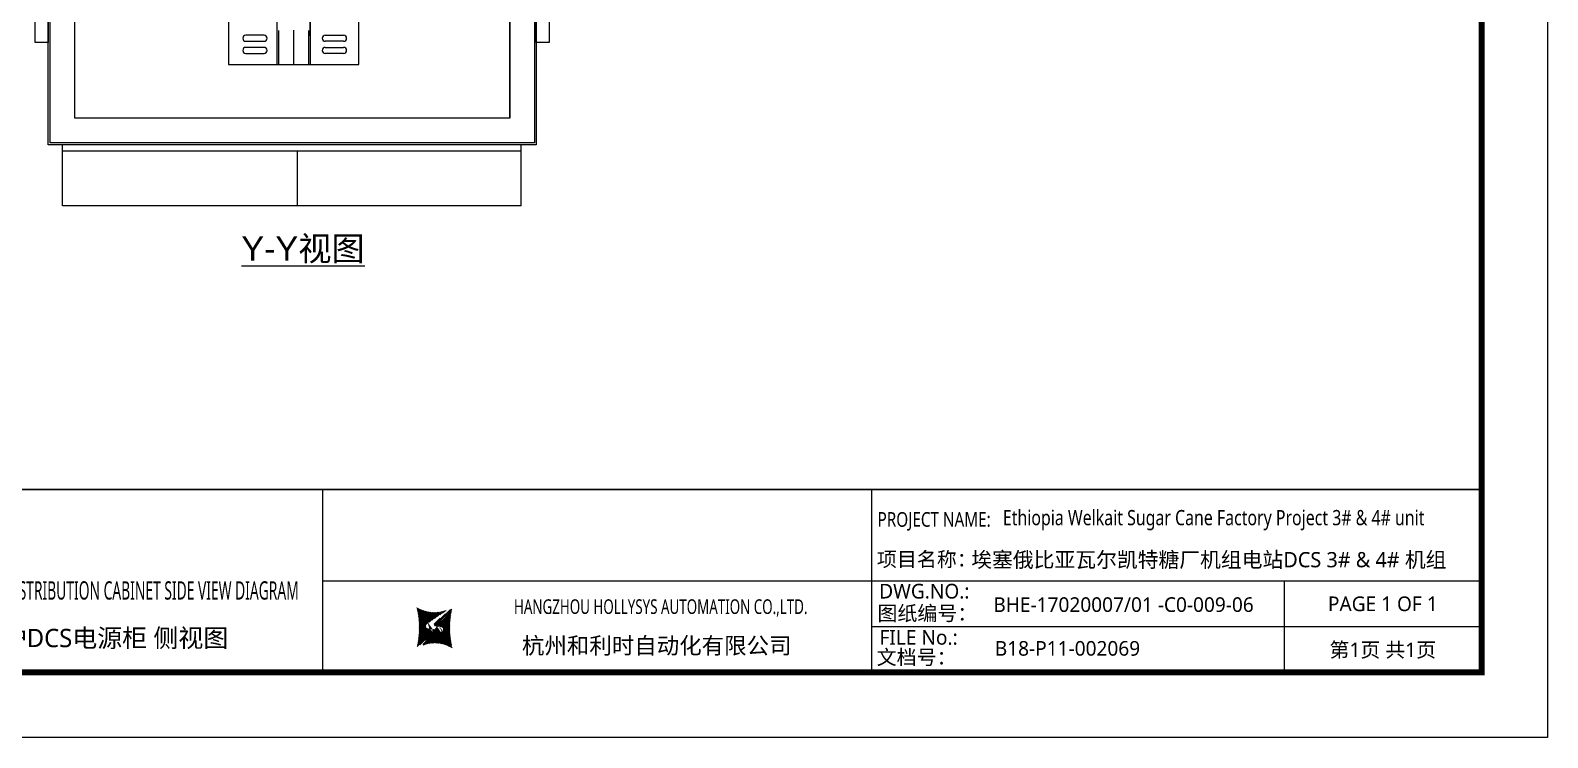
# Model space of a CAD drawing. Extents: x 81437 to 204847, y -54769 to -29444.
# Drawn here: x 88216 to 90703, y -50219 to -49059 of the extents above; entities that cross this region are included whole.
import ezdxf
from ezdxf.enums import TextEntityAlignment as Align
from ezdxf.lldxf.tags import DXFTag

# ---------------------------------------------------------------- set-up
doc = ezdxf.new("R2010")
doc.units = 0
doc.header["$LTSCALE"] = 100
doc.header["$MEASUREMENT"] = 0
for name, color, linetype in [('CLOUD_LAYER', 6, 'Continuous'), ('PANEL', 7, 'Continuous'), ('t', 1, 'Continuous'), ('TEXT', 7, 'Continuous'), ('标准图框及表格', 7, 'Continuous')]:
    doc.layers.add(name, color=color, linetype=linetype)
doc.layers.add('细实线', color=7, linetype='Continuous', lineweight=20)
doc.styles.add('HZ', font='arial.ttf', dxfattribs={"width": 0.7})
doc.styles.get("Standard").update_dxf_attribs({"font": ''})
doc.styles.add('微软雅黑', font='')
doc.styles.get('Standard').set_extended_font_data('SimSun')
doc.styles.get('微软雅黑').set_extended_font_data('Microsoft YaHei')
tags = doc.linetypes.add('CENTER', pattern=[2, 1.25, -0.25, 0.25, -0.25]).pattern_tags.tags
tags[10:11] = [DXFTag(74, 4), DXFTag(75, 0), DXFTag(340, '0'), DXFTag(46, 1.0), DXFTag(50, 0.0), DXFTag(44, 0.0), DXFTag(45, 0.0)]
tags[8:9] = [DXFTag(74, 4), DXFTag(75, 0), DXFTag(340, '0'), DXFTag(46, 1.0), DXFTag(50, 0.0), DXFTag(44, 0.0), DXFTag(45, 0.0)]
tags[6:7] = [DXFTag(74, 4), DXFTag(75, 0), DXFTag(340, '0'), DXFTag(46, 1.0), DXFTag(50, 0.0), DXFTag(44, 0.0), DXFTag(45, 0.0)]
tags[4:5] = [DXFTag(74, 4), DXFTag(75, 0), DXFTag(340, '0'), DXFTag(46, 1.0), DXFTag(50, 0.0), DXFTag(44, 0.0), DXFTag(45, 0.0)]
pattern_1 = [(45, (-6.162819773475348, -58.86246267448996), (-0.736262898216564, 0.7362628982165641), [])]

# ---------------------------------------------------------------- blocks, each defined once
blk = doc.blocks.new('图框')
at = {"layer": '标准图框及表格'}
h = blk.add_hatch(dxfattribs=at)
h.set_pattern_fill('ANSI31', color=5, scale=8.329863809039892, style=0)
h.set_pattern_definition(pattern_1)
edge = h.paths.add_edge_path()
edge.add_arc((2393.094436262916, -3057.016314091056), 55.18534773488954, 238.1092081981581, 291.6531626184834)
edge.add_line((2413.457117633552, -3108.307481089123), (2382.362679957259, -3129.105284474292))
edge.add_arc((2232.744557938924, -3137.191253253037), 135.3602868968974, 346.3915348661821, 374.2500326978034)
edge.add_line((2364.304773850054, -3169.039594784347), (2391.343418124445, -3146.7148906974))
edge.add_line((2385.17637942767, -3139.143911424919), (2389.981166822123, -3139.761302572286))
edge.add_spline(control_points=[(2391.307199095063, -3146.750097628447), (2392.196661605914, -3145.885543305817), (2393.808172678844, -3144.319160410171), (2393.706362376579, -3140.114756849009), (2391.263680388605, -3139.875266105763), (2389.959101290711, -3139.747359722689)], knot_values=[0, 0, 0, 0, 6.844331067525468, 12.40042740766005, 18.76924275352248, 18.76924275352248, 18.76924275352248, 18.76924275352248], weights=[1, 1, 1, 1, 1, 1], degree=3, periodic=0)
edge.add_spline(control_points=[(2382.352543285211, -3129.127895979397), (2381.626555155563, -3129.73152025812), (2380.315378592357, -3130.821700626719), (2379.381276507607, -3132.24510027398), (2378.964379386169, -3132.880374753903)], knot_values=[0, 0, 0, 0, 5.253673658024614, 9.488438564008057, 9.488438564008057, 9.488438564008057, 9.488438564008057], weights=[1, 1, 1, 1, 1], degree=3, periodic=0)
edge.add_spline(control_points=[(2380.109845815059, -3131.144179531064), (2379.558651433159, -3131.767985770505), (2378.469607692277, -3133.249177120419), (2378.75000888206, -3136.59141356358), (2381.696031569307, -3138.758015293683), (2384.022624161043, -3139.007997601494), (2385.15175362843, -3139.129317677358)], knot_values=[10.66597461496156, 10.66597461496156, 10.66597461496156, 10.66597461496156, 18.97770399508879, 28.89455822145742, 41.119553648298, 52.64692538081317, 52.64692538081317, 52.64692538081317, 52.64692538081317], weights=[1, 1, 1, 1, 1, 1, 1], degree=3, periodic=0)
h = blk.add_hatch(dxfattribs=at)
h.set_pattern_fill('ANSI31', color=3, scale=8.329863809039892, style=0)
h.set_pattern_definition(pattern_1)
edge = h.paths.add_edge_path()
edge.add_line((2396.306912351669, -3134.638821765021), (2401.543221691929, -3135.303048767099))
edge.add_spline(control_points=[(2394.881673431148, -3127.632408877759), (2393.992210920092, -3128.496963200258), (2392.380699847337, -3130.063346096064), (2392.482510149457, -3134.26774965708), (2394.925192137576, -3134.507240400384), (2396.229771235499, -3134.635146783385)], knot_values=[0, 0, 0, 0, 6.844331067526932, 12.40042740766158, 18.76924275352342, 18.76924275352342, 18.76924275352342, 18.76924275352342], weights=[1, 1, 1, 1, 1, 1], degree=3, periodic=0)
edge.add_line((2421.884098676157, -3105.342911721815), (2394.845454401773, -3127.667615808762))
edge.add_spline(control_points=[(2406.462349776273, -3142.781070641064), (2406.85282482484, -3142.285248106444), (2407.700959278394, -3140.915136680455), (2407.438863643569, -3137.791092942495), (2404.4928409567, -3135.624491212552), (2402.166248364556, -3135.374508904741), (2401.037118897577, -3135.253188828716)], knot_values=[12.65408913243743, 12.65408913243743, 12.65408913243743, 12.65408913243743, 18.97770399508879, 28.89455822145742, 41.119553648298, 52.64692538081317, 52.64692538081317, 52.64692538081317, 52.64692538081317], weights=[1, 1, 1, 1, 1, 1, 1], degree=3, periodic=0)
edge.add_line((2405.463463917236, -3143.838156073773), (2406.618423075823, -3142.594514654259))
edge.add_line((2403.858524028219, -3145.261600863971), (2405.463463917236, -3143.838156073904))
edge.add_line((2372.73175489228, -3166.075025417009), (2403.826192568573, -3145.277222031841))
edge.add_arc((2393.094436262916, -3217.366192415033), 55.18534773488965, 58.10920819815809, 111.6531626184834)
edge.add_arc((2553.444314586908, -3137.191253253037), 135.360286896897, 166.3915348661823, 194.2500326978024)
at = {"color": 7}
for p, q in [((2209.47921527367, -2910.443887418679), (2209.47921527367, -3210.443887418679)), ((3109.47921527367, -2910.443887418679), (3109.47921527367, -3210.443887418679)), ((2209.47921527367, -3060.443887418679), (3109.47921527367, -3060.443887418679)), ((3109.47921527367, -3060.443887418679), (4109.47921527367, -3060.443887418679)), ((3785.62275226965, -3060.443887418679), (3785.62275226965, -3210.443887418679)), ((4109.47921527367, -3135.443887418679), (3109.47921527367, -3135.443887418679))]:
    blk.add_line(p, q, dxfattribs=at)
at = {"color": 7, "const_width": 3}
blk.add_lwpolyline([(4109.47921527367, -2910.443887418679), (-6.162819773475348, -2910.443887418679)], dxfattribs=at)
at = {"layer": 't', "color": 7, "const_width": 9.61519705431492}
blk.add_lwpolyline([(4109.47921527367, -3210.443887418679), (4109.47921527367, -58.86246267448996), (-6.162819773475348, -58.86246267448996), (-6.162819773475348, -3210.443887418679)], close=True, dxfattribs=at)
at = {"color": 7, "linetype": 'CENTER', "style": '微软雅黑'}
for s, height, p in [('项目名称：', 24, (3118.237888517288, -3036.94681899895)), ('图纸编号：', 24, (3119.058468482224, -3125.527001057468)), ('杭州和利时自动化有限公司', 27, (2536.38633266712, -3179.976961063531)), ('文档号：', 24, (3117.869572934458, -3197.591179766443))]:
    blk.add_text(s, height=height, dxfattribs=at).set_placement(p)
at = {"color": 7, "style": '微软雅黑', "flags": 8}
for tag, p, height in [('DWG.NAME:', (1375.473639447489, -2969.2419877869), 25), ('DWG.NO.:', (3122.023352488108, -3089.264933317976), 24), ('图纸编号', (3309.199899152482, -3111.267140832559), 24), ('FILENO.:', (3122.509725826509, -3164.966587124836), 24), ('文档号', (3311.563545755656, -3182.994948628203), 24)]:
    blk.add_attdef(tag, p, '', height=height, dxfattribs=at)
at = {"color": 7, "style": '微软雅黑', "width": 0.8, "flags": 8}
for tag, p, height in [('PROJECTNAME:', (3119.317365890063, -2971.670387076527), 24), ('PROJECT_NAME', (3324.743137664682, -2969.191656158461), 25)]:
    blk.add_attdef(tag, p, '', height=height, dxfattribs=at)
at = {"color": 7, "style": '微软雅黑', "flags": 8}
for tag, height, width, p in [('RENLIU', 24, 0.7, (692.0254873090671, -3009.243060483925)), ('SHUFENWANG', 24, 0.7, (879.6254712981536, -3009.243060483925)), ('FANGHOU', 24, 0.7, (1063.567935676903, -3009.243060483925)), ('DANDANLI', 24, 0.7, (1243.852880445316, -3009.243060483925)), ('#10STATIONONTROLCABINETCOVER', 30, 0.6, (1771.737284051596, -3076.044837234568)), ('HANGZHOUHOLLYSYSAUTOMATIONCO.,LTD.', 24, 0.7, (2763.919484516009, -3104.577265918681))]:
    blk.add_attdef(tag, text='', height=height, dxfattribs=dict(at, width=width)).set_placement(p, align=Align.MIDDLE)
for tag, p in [('图纸名称:', (1371.649552043295, -3024.785799731683)), ('项目名称', (3272.897224152879, -3045.626842364768))]:
    blk.add_attdef(tag, text='', height=25, dxfattribs=at).set_placement(p, align=Align.BOTTOM_LEFT)
at = {"color": 7, "flags": 8}
blk.add_attdef('A', text='', height=23, dxfattribs=at).set_placement((53.73638948711596, -3033.744016823508), align=Align.MIDDLE)
at = {"color": 7, "style": '微软雅黑', "flags": 8}
for tag, height, p in [('设计时间', 23, (207.7030023673433, -3033.744016823508)), ('刘仁', 23, (692.0254873090671, -3061.050838701933)), ('王姝芬', 23, (879.6254712981536, -3061.050838701933)), ('侯方', 23, (1063.567935676903, -3061.050838701933)), ('李丹丹', 23, (1243.852880445316, -3061.050838701933)), ('PAGEXOFX', 24, (3947.55098377166, -3097.943887418679)), ('REV.', 24, (53.21983990701119, -3121.911417548025)), ('DATE', 24, (202.7449719716897, -3121.911417548025)), ('DESCRIPTION', 24, (445.5564698352027, -3121.911417548025)), ('PREPARED', 24, (692.0254873090671, -3121.911417548025)), ('CHECKED', 24, (879.625471298139, -3121.911417548025)), ('SIGNED', 24, (1063.567935676889, -3121.911417548025)), ('APPROVED', 24, (1243.852880445316, -3121.911417548025)), ('图纸名称', 30, (1771.737284051596, -3153.557526718527)), ('第几页共几页', 24, (3947.55098377166, -3172.943887418679))]:
    blk.add_attdef(tag, text='', height=height, dxfattribs=at).set_placement(p, align=Align.MIDDLE)
at = {"layer": '标准图框及表格', "color": 5, "style": 'HZ'}
for s, p in [('pgqh', (2367.722055843864, -3118.539690870716)), ('hollilas', (2367.889081852576, -3144.830947292762))]:
    blk.add_text(s, height=5.205656721233694, dxfattribs=at).set_placement(p)
at = {"layer": '标准图框及表格', "color": 3, "style": 'HZ'}
for s, height, p in [('auto', 8.676094535389492, (2394.744307490306, -3133.062499086471)), ('hollysys', 4.338047267694746, (2396.375285240625, -3158.593924068552))]:
    blk.add_text(s, height=height, dxfattribs=at).set_placement(p)

msp = doc.modelspace()

# ---------------------------------------------------------------- linework, layer by layer
at = {"color": 7, "linetype": 'Continuous'}
for p, q in [((88620.42092505824, -49115.23772990101), (88620.42092505824, -47370.23772990101)), ((88674.42092505824, -49068.23772990101), (88674.42092505824, -48368.23772990101)), ((88598.96368341953, -49067.26548337706), (88568.96368341953, -49067.26548337706)), ((88622.42092505824, -49059.43598575093), (88622.42092505824, -49115.22034955502)), ((88647.42092505824, -49115.22034955502), (88647.42092505824, -49059.23776562657)), ((88672.42092505824, -49115.22034955502), (88672.42092505824, -49059.31665368055)), ((88699.21141207548, -49067.26548337706), (88729.21141207548, -49067.26548337706)), ((88568.96368341953, -49077.26548337706), (88598.96368341953, -49077.26548337706)), ((88598.96368341953, -49087.26548337706), (88568.96368341953, -49087.26548337706)), ((88729.21141207548, -49077.26548337706), (88699.21141207548, -49077.26548337706)), ((88699.21141207548, -49087.26548337706), (88729.21141207548, -49087.26548337706)), ((88568.96368341953, -49097.26548337706), (88598.96368341953, -49097.26548337706)), ((88729.21141207548, -49097.26548337706), (88699.21141207548, -49097.26548337706))]:
    msp.add_line(p, q, dxfattribs=at)
at = {"color": 7}
msp.add_line((89020.50421076584, -49346.73773437657), (88268.50421076584, -49346.73773437657), dxfattribs=at)
at = {"color": 1}
msp.add_lwpolyline([(86374.67993090785, -46788.42533297642), (90702.95204887111, -46788.42533297642), (90702.95204887111, -50218.71567886471), (86374.67993090785, -50218.71567886471)], close=True, dxfattribs=at)
at = {"color": 7}
msp.add_lwpolyline([(88754.42092505824, -47315.23776562657), (88674.42092505824, -47315.23776562657), (88674.42092505824, -49115.23772990101), (88754.42092505824, -49115.23772990101)], close=True, dxfattribs=at)
at = {"color": 7, "linetype": 'Continuous'}
for centre, start, end in [((88568.96368341953, -49072.26548337706), 90, 270), ((88598.96368341953, -49072.26548337706), 270, 90), ((88699.21141207548, -49072.26548337706), 90, 270), ((88729.21141207548, -49072.26548337706), 270, 90), ((88568.96368341953, -49092.26548337706), 90, 270), ((88598.96368341953, -49092.26548337706), 270, 90), ((88699.21141207548, -49092.26548337706), 90, 270), ((88729.21141207548, -49092.26548337706), 270, 90)]:
    msp.add_arc(centre, 5, start, end, dxfattribs=at)
at = {"layer": 'CLOUD_LAYER', "color": 7}
msp.add_line((89001.52102489567, -49203.23773437657), (88288.52102489567, -49203.23773437657), dxfattribs=at)
for points in [[(88245.02102489567, -49078.95996100039), (88223.9245387253, -49078.95996100039), (88223.9245387253, -48874.95996100039), (88245.02102489567, -48874.95996100039)], [(89066.11751106604, -49078.95996100039), (89045.02102489567, -49078.95996100039), (89045.02102489567, -48874.95996100039), (89066.11751106604, -48874.95996100039)]]:
    msp.add_lwpolyline(points, close=True, dxfattribs=at)
at = {"layer": 'PANEL', "color": 7}
for p, q in [((88245.02102489567, -49246.73773437657), (88245.02102489567, -47246.73776562655)), ((88248.02102489567, -49243.73773437657), (88248.02102489567, -47249.73776562655)), ((89042.02102489567, -47249.73776562655), (89042.02102489567, -49243.73773437657)), ((89045.02102489567, -47246.73776562655), (89045.02102489567, -49246.73773437657)), ((88288.52102489567, -49203.23773437657), (88288.52102489567, -48067.73776484531)), ((89001.52102489567, -49203.23773437657), (89001.52102489567, -48067.73776484531)), ((89001.52102489567, -48498.73776484531), (89001.52102489567, -49203.23773437657)), ((89042.02102489567, -49243.73773437657), (88248.02102489567, -49243.73773437657)), ((89045.02102489567, -49246.73773437657), (88245.02102489567, -49246.73773437657)), ((88268.50421076584, -49346.73773437657), (88268.50421076581, -49246.73773437657)), ((89020.50421076584, -49346.73773437657), (89020.50421076584, -49246.73773437657))]:
    msp.add_line(p, q, dxfattribs=at)
at = {"layer": '细实线'}
for p, q in [((88620.42092505824, -49115.23772990101), (88674.42092505824, -49115.23772990101)), ((88268.50421076584, -49256.73773437657), (89020.50421076584, -49256.73773437657)), ((88653.00421076581, -49256.73773437657), (88653.00421076584, -49346.73773437657))]:
    msp.add_line(p, q, dxfattribs=at)
msp.add_lwpolyline([(88620.42092505824, -47315.23776562657), (88540.42092505824, -47315.23776562657), (88540.42092505824, -49115.23772990101), (88620.42092505824, -49115.23772990101)], close=True, dxfattribs=at)

# ---------------------------------------------------------------- block references
at = {"color": 1}
ref = msp.add_blockref('图框', (86485.2028454681, -46901.35258759491), dxfattribs=at)
ref.add_attrib('PROJECTNAME:', 'PROJECT NAME:', (89604.52021135816, -49873.02297467144), dxfattribs={"color": 7, "height": 24, "style": '微软雅黑', "width": 0.8000000000000002})
ref.add_attrib('FILENO.:', 'FILE No.:', (89607.7125712946, -50066.31917471975), dxfattribs={"color": 7, "height": 24, "style": '微软雅黑'})
ref.add_attrib('DWG.NO.:', 'DWG.NO.:', (89607.2261979562, -49990.61752091289), dxfattribs={"color": 7, "height": 24, "style": '微软雅黑'})
ref.add_attrib('PAGEXOFX', 'PAGE 1 OF 1', dxfattribs={"color": 7, "height": 24, "style": '微软雅黑', "flags": 8}).set_placement((90432.75382923975, -49999.29647501359), align=Align.MIDDLE)
ref.add_attrib('PROJECT_NAME', 'Ethiopia Welkait Sugar Cane Factory Project 3# & 4# unit', (89809.94598313278, -49870.54424375338), dxfattribs={"color": 7, "height": 25, "style": '微软雅黑', "width": 0.8})
ref.add_attrib('项目名称', '埃塞俄比亚瓦尔凯特糖厂机组电站DCS 3# & 4# 机组', dxfattribs={"color": 7, "height": 25, "style": '微软雅黑'}).set_placement((89758.10006962098, -49946.97942995968), align=Align.BOTTOM_LEFT)
ref.add_attrib('HANGZHOUHOLLYSYSAUTOMATIONCO.,LTD.', 'HANGZHOU HOLLYSYS AUTOMATION CO.,LTD.', dxfattribs={"color": 7, "height": 24, "style": '微软雅黑', "width": 0.6999999999999998}).set_placement((89249.12232998411, -50005.92985351359), align=Align.MIDDLE)
ref.add_attrib('#10STATIONONTROLCABINETCOVER', '3# & 4#  BOILER DCS POWER DISTRIBUTION CABINET SIDE VIEW DIAGRAM', dxfattribs={"color": 7, "height": 30, "style": '微软雅黑', "width": 0.58, "flags": 8}).set_placement((88256.9401295197, -49977.39742482948), align=Align.MIDDLE)
ref.add_attrib('图纸名称', '3# & 4# 锅炉DCS电源柜 侧视图', dxfattribs={"color": 7, "height": 30, "style": '微软雅黑', "flags": 8}).set_placement((88256.9401295197, -50054.91011431344), align=Align.MIDDLE)
ref.add_attrib('文档号', 'B18-P11-002069', (89796.76639122376, -50084.34753622311), dxfattribs={"color": 7, "height": 24, "style": '微软雅黑', "flags": 8})
ref.add_attrib('图纸编号', 'BHE-17020007/01 -C0-009-06', (89794.40274462057, -50012.61972842747), dxfattribs={"color": 7, "height": 24, "style": '微软雅黑', "flags": 8})
ref.add_attrib('第几页共几页', '第1页 共1页', dxfattribs={"color": 7, "height": 24, "style": '微软雅黑', "flags": 8}).set_placement((90432.75382923975, -50074.29647501359), align=Align.MIDDLE)

# ---------------------------------------------------------------- texts
at = {"layer": 'TEXT', "color": 7, "style": 'HZ'}
msp.add_text('%%UY-Y视图', height=40, dxfattribs=at).set_placement((88662.79777352342, -49437.05373365252), align=Align.CENTER)

doc.saveas('drawing.dxf')
